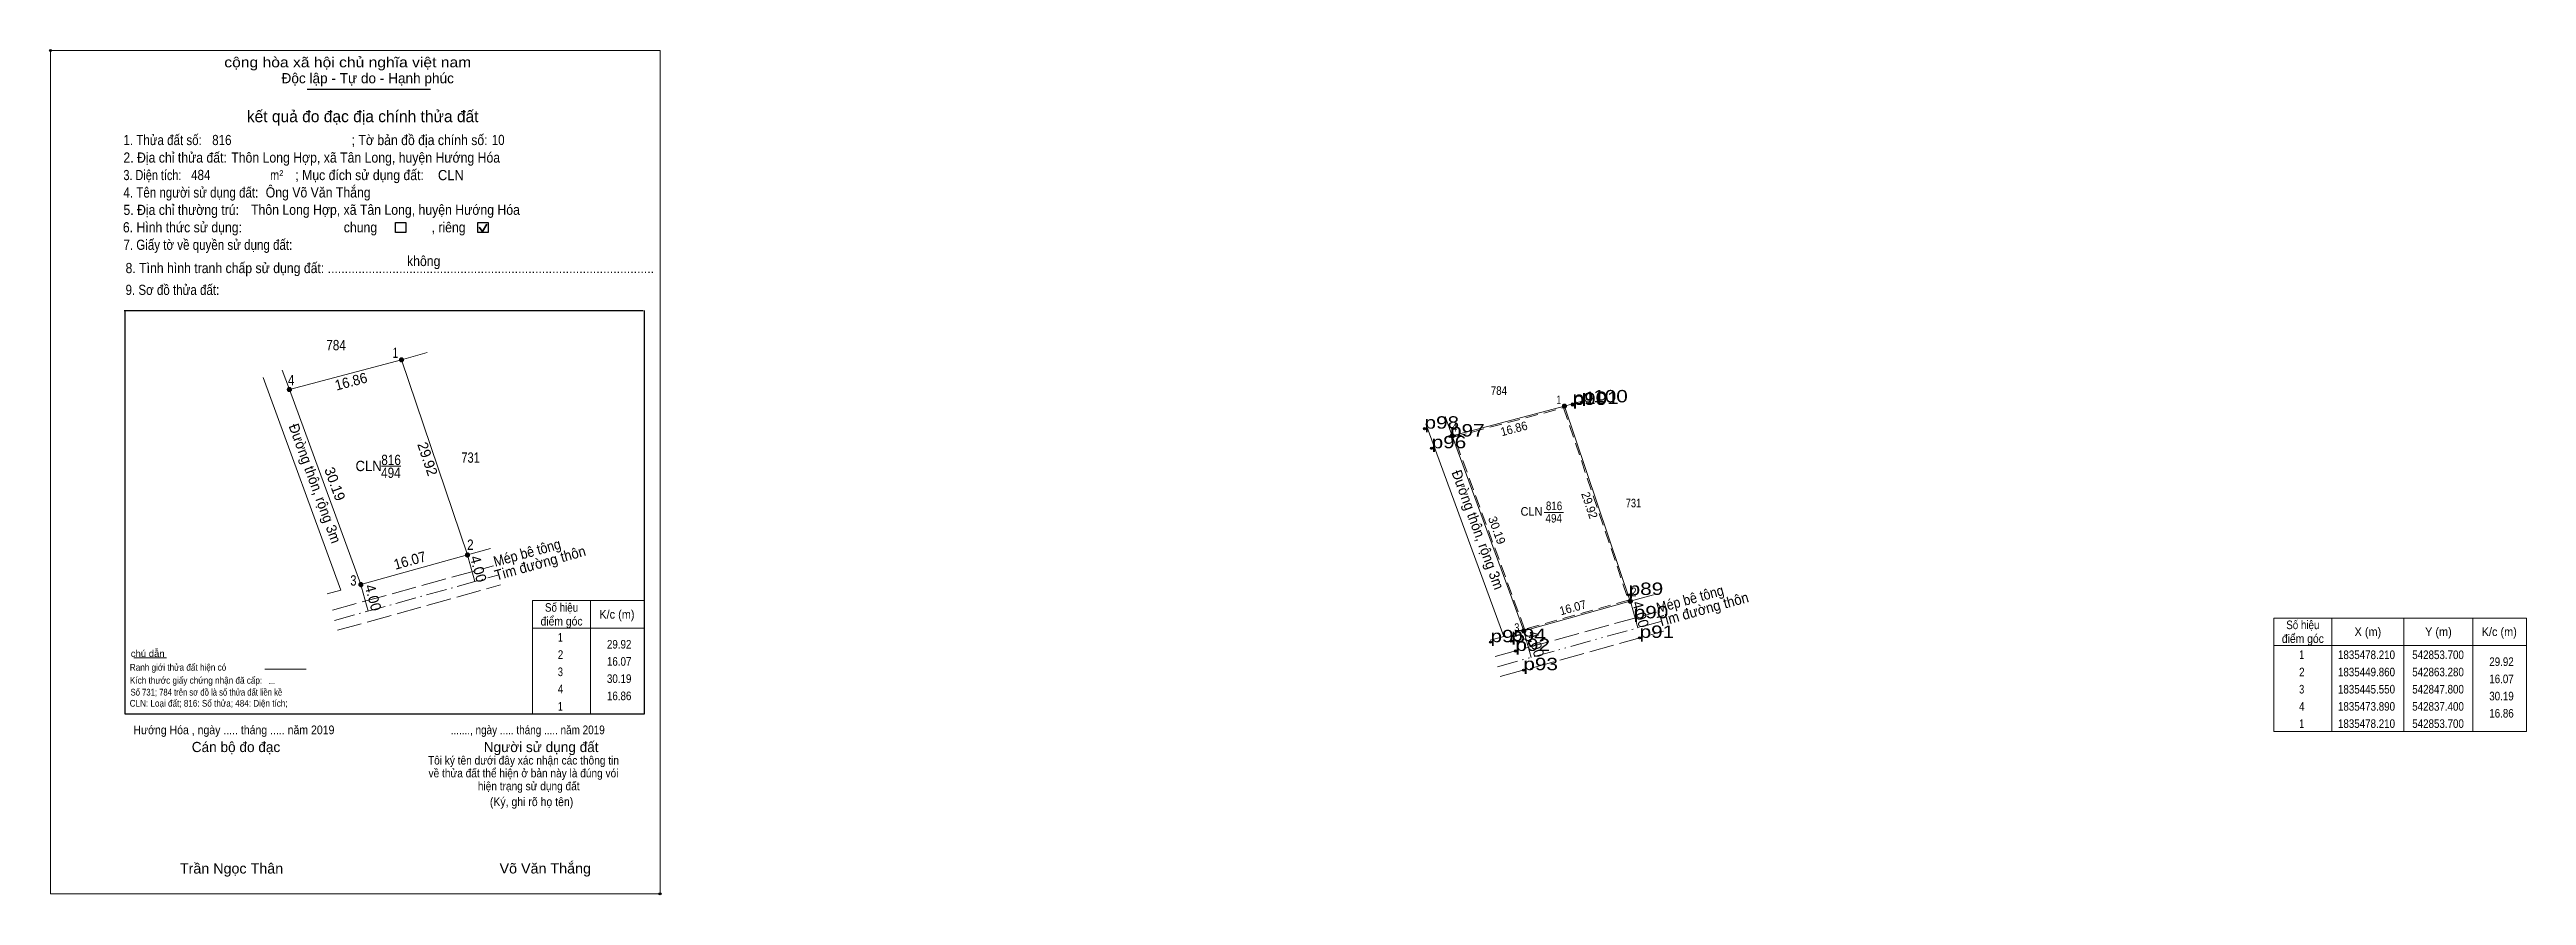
# Model space of a CAD drawing. Header units: metres. Extents: x 536817 to 552672, y 1822447 to 1839668.
# Drawn here: x 542633.5 to 542993.5, y 1835407.1 to 1835530 of the extents above; entities outside this region: 3.
import ezdxf
from ezdxf.enums import TextEntityAlignment as Align

# ---------------------------------------------------------------- set-up
doc = ezdxf.new("R2010")
doc.units = ezdxf.units.M
doc.header["$LTSCALE"] = 0.6
doc.header["$PDMODE"] = 32
doc.header["$PDSIZE"] = 0.3
for name, pattern in [('DASH_DOUBLE_DOT', [9.2, 5, -1.2, 0.3, -1.2, 0.3, -1.2]), ('DOT_DASHED', [7.7, 5, -1.2, 0.3, -1.2]), ('LONG_DASHED', [7.5, 6, -1.5]), ('MEDIUM_DASHED', [4.5, 3, -1.5])]:
    doc.linetypes.add(name, pattern=pattern)
for name, color, linetype, lineweight in [('1', 7, 'Continuous', 13), ('10', 7, 'Continuous', 13), ('17', 7, 'Continuous', 13), ('2', 7, 'Continuous', 25), ('36', 7, 'MEDIUM_DASHED', 13), ('6', 7, 'Continuous', 13), ('63', 7, 'Continuous', 13)]:
    doc.layers.add(name, color=color, linetype=linetype, lineweight=lineweight)
doc.layers.add('12', color=7, linetype='Continuous')
doc.layers.add('7', color=7, linetype='Continuous')

msp = doc.modelspace()

# ---------------------------------------------------------------- hatches: boundary and pattern name
at = {"layer": '36'}
for points in [[(542684.98, 1835484.94, 1), (542684.38, 1835484.94, 1)], [(542668.68, 1835480.62, 1), (542668.08, 1835480.62, 1)], [(542854, 1835478.21, 1), (542853.4, 1835478.21, 1)], [(542837.7, 1835473.89, 1), (542837.1, 1835473.89, 1)], [(542694.56, 1835456.59, 1), (542693.96, 1835456.59, 1)], [(542679.08, 1835452.28, 1), (542678.48, 1835452.28, 1)], [(542863.58, 1835449.86, 1), (542862.98, 1835449.86, 1)], [(542848.1, 1835445.55, 1), (542847.5, 1835445.55, 1)]]:
    msp.add_hatch(color=256, dxfattribs=at).paths.add_polyline_path(points)

# ---------------------------------------------------------------- linework, layer by layer
at = {"layer": '1'}
for points in [[(542684.68, 1835484.94), (542694.26, 1835456.59), (542678.78, 1835452.28), (542668.38, 1835480.62)], [(542853.7, 1835478.21), (542863.28, 1835449.86), (542847.8, 1835445.55), (542837.4, 1835473.89)]]:
    msp.add_lwpolyline(points, close=True, dxfattribs=at)
at = {"layer": '1', "linetype": 'MEDIUM_DASHED'}
msp.add_lwpolyline([(542853.57, 1835477.97), (542863.02, 1835450), (542847.92, 1835445.79), (542837.66, 1835473.75)], close=True, dxfattribs=at)
at = {"layer": '10'}
for p, q in [((542684.68, 1835484.94), (542688.4, 1835485.99)), ((542664.55, 1835482.37), (542675.87, 1835451.47)), ((542668.38, 1835480.62), (542667.35, 1835483.43)), ((542668.38, 1835480.62), (542684.68, 1835484.94)), ((542684.68, 1835484.94), (542694.26, 1835456.59)), ((542668.38, 1835480.62), (542678.78, 1835452.28)), ((542853.7, 1835478.21), (542857.42, 1835479.26)), ((542833.57, 1835475.64), (542844.89, 1835444.74)), ((542837.4, 1835473.89), (542836.37, 1835476.7)), ((542837.4, 1835473.89), (542853.7, 1835478.21)), ((542853.7, 1835478.21), (542863.28, 1835449.86)), ((542837.4, 1835473.89), (542847.8, 1835445.55)), ((542694.26, 1835456.59), (542697.61, 1835457.52)), ((542678.78, 1835452.28), (542694.26, 1835456.59)), ((542673.89, 1835450.92), (542675.87, 1835451.47)), ((542847.8, 1835445.55), (542863.28, 1835449.86)), ((542863.28, 1835449.86), (542866.63, 1835450.79)), ((542842.91, 1835444.19), (542844.89, 1835444.74))]:
    msp.add_line(p, q, dxfattribs=at)
at = {"layer": '10', "linetype": 'LONG_DASHED'}
for p, q in [((542674.63, 1835448.56), (542698.07, 1835455.02)), ((542675.36, 1835445.64), (542699.08, 1835452.24)), ((542843.65, 1835441.83), (542867.09, 1835448.29)), ((542844.38, 1835438.91), (542868.1, 1835445.51))]:
    msp.add_line(p, q, dxfattribs=at)
at = {"layer": '10', "linetype": 'DOT_DASHED'}
msp.add_line((542674.96, 1835447.07), (542698.68, 1835453.67), dxfattribs=at)
at = {"layer": '10', "linetype": 'DASH_DOUBLE_DOT'}
msp.add_line((542843.98, 1835440.34), (542867.7, 1835446.94), dxfattribs=at)
at = {"layer": '17'}
msp.add_line((542645.75, 1835441.63), (542650.52, 1835441.63), dxfattribs=at)
at = {"layer": '2'}
for p, q in [((542670.98, 1835524.25), (542688.89, 1835524.25)), ((542644.37, 1835492.1), (542719.78, 1835492.1)), ((542719.94, 1835492.1), (542719.94, 1835433.46))]:
    msp.add_line(p, q, dxfattribs=at)
at = {"layer": '2', "lineweight": 35}
for p, q in [((542695.96, 1835504.23), (542696.47, 1835503.57)), ((542696.47, 1835503.57), (542697.08, 1835504.67))]:
    msp.add_line(p, q, dxfattribs=at)
at = {"layer": '2', "lineweight": 13}
msp.add_lwpolyline([(542633.67, 1835529.87), (542722.25, 1835529.87), (542722.25, 1835407.36), (542633.67, 1835407.36)], close=True, dxfattribs=at)
at = {"layer": '2'}
for points in [[(542683.79, 1835504.88), (542685.32, 1835504.88), (542685.32, 1835503.46), (542683.79, 1835503.46)], [(542695.76, 1835504.88), (542697.29, 1835504.88), (542697.29, 1835503.46), (542695.76, 1835503.46)]]:
    msp.add_lwpolyline(points, close=True, dxfattribs=at)
msp.add_lwpolyline([(542719.94, 1835433.46), (542644.53, 1835433.46), (542644.53, 1835492.1)], dxfattribs=at)
for p in [(542633.67, 1835529.87), (542722.25, 1835407.36)]:
    msp.add_point(p, dxfattribs=at)
at = {"layer": '36', "linetype": 'Continuous'}
for p, q in [((542681.76, 1835469.48), (542684.57, 1835469.48)), ((542850.78, 1835462.75), (542853.59, 1835462.75))]:
    msp.add_line(p, q, dxfattribs=at)
at = {"layer": '36', "linetype": 'LONG_DASHED'}
for p, q in [((542695.33, 1835452.74), (542694.26, 1835456.59)), ((542679.85, 1835448.43), (542678.78, 1835452.28)), ((542864.35, 1835446.01), (542863.28, 1835449.86)), ((542848.87, 1835441.7), (542847.8, 1835445.55))]:
    msp.add_line(p, q, dxfattribs=at)
at = {"layer": '36'}
for centre in [(542684.68, 1835484.94), (542668.38, 1835480.62), (542853.7, 1835478.21), (542837.4, 1835473.89), (542694.26, 1835456.59), (542678.78, 1835452.28), (542863.28, 1835449.86), (542847.8, 1835445.55)]:
    msp.add_circle(centre, 0.3, dxfattribs=at)
at = {"layer": '6'}
msp.add_line((542664.8, 1835440.01), (542670.8, 1835440.01), dxfattribs=at)
at = {"layer": '63'}
for p, q in [((542712.14, 1835449.96), (542712.14, 1835433.46)), ((542712.14, 1835449.96), (542712.14, 1835433.46)), ((542719.94, 1835449.96), (542719.94, 1835433.46)), ((542965.23, 1835447.43), (542965.23, 1835430.93)), ((542975.73, 1835447.43), (542975.73, 1835430.93)), ((542985.73, 1835447.43), (542985.73, 1835430.93)), ((542956.83, 1835443.43), (542993.53, 1835443.43))]:
    msp.add_line(p, q, dxfattribs=at)
for points in [[(542703.74, 1835433.46), (542703.74, 1835449.96), (542712.14, 1835449.96), (542719.94, 1835449.96)], [(542703.74, 1835445.96), (542712.14, 1835445.96), (542719.94, 1835445.96)], [(542719.94, 1835433.46), (542712.14, 1835433.46), (542703.74, 1835433.46)]]:
    msp.add_lwpolyline(points, dxfattribs=at)
msp.add_lwpolyline([(542956.83, 1835447.43), (542993.53, 1835447.43), (542993.53, 1835430.93), (542956.83, 1835430.93)], close=True, dxfattribs=at)
at = {"layer": '7'}
for p in [(552130.37, 1839666.12), (542854.89, 1835478.53), (542856.22, 1835478.76), (542833.37, 1835474.94), (542854.9, 1835478.38), (542834.41, 1835472.09), (542837.08, 1835473.8), (542863.04, 1835450.78), (542842.96, 1835443.91), (542845.98, 1835444.08), (542846.58, 1835442.64), (542864.63, 1835444.54), (542847.74, 1835439.85)]:
    msp.add_point(p, dxfattribs=at)

# ---------------------------------------------------------------- texts
at = {"layer": '1'}
for s, height, width, p in [('784', 1.5, 0.85, (542675.165, 1835486.33)), ('784', 1.25, 0.85, (542844.18, 1835479.85)), ('731', 1.5, 0.8, (542694.72, 1835469.99)), ('CLN', 1.5, 0.95, (542679.9, 1835468.77)), ('494', 1.5, 0.85, (542683.135, 1835467.78)), ('816', 1.5, 0.85, (542683.16, 1835469.65)), ('816', 1.25, 0.85, (542852.195, 1835463.1)), ('731', 1.25, 0.8, (542863.74, 1835463.51)), ('CLN', 1.25, 0.95, (542848.915, 1835462.29)), ('494', 1.25, 0.85, (542852.15, 1835461.3))]:
    msp.add_text(s, height=height, dxfattribs=dict(at, width=width)).set_placement(p, align=Align.CENTER)
at = {"layer": '12'}
for s, width, p in [('Base:p89', 1.2, (552130.37, 1839666.12)), ('Base:p1', 1.2, (552130.37, 1839666.12)), ('p101', 1.25, (542854.89, 1835478.53)), ('p99', 1.25, (542854.9, 1835478.38)), ('p100', 1.25, (542856.22, 1835478.76)), ('p98', 1.25, (542833.37, 1835474.94)), ('p97', 1.25, (542837.08, 1835473.8)), ('p96', 1.25, (542834.41, 1835472.09)), ('p89', 1.25, (542863.04, 1835450.78)), ('p90', 1.25, (542863.78, 1835447.38)), ('p91', 1.25, (542864.63, 1835444.54)), ('p95', 1.25, (542842.96, 1835443.91)), ('p94', 1.25, (542845.98, 1835444.08)), ('p92', 1.25, (542846.58, 1835442.64)), ('p93', 1.25, (542847.74, 1835439.85))]:
    msp.add_text(s, height=1.8, dxfattribs=dict(at, width=width)).set_placement(p)
at = {"layer": '2'}
for s, height, width, p in [('cộng hòa xã hội chủ nghĩa việt nam', 1.478, 1.15, (542658.92, 1835527.44)), ('2. Địa chỉ thửa đất:', 1.478, 0.9, (542644.26, 1835513.59)), ('1. Thửa đất số:', 1.478, 0.85, (542644.26, 1835516.14)), ('816', 1.48, 0.85, (542657.16, 1835516.14)), ('Thôn Long Hợp, xã Tân Long, huyện Hướng Hóa', 1.48, 0.9, (542659.93, 1835513.59)), ('; Tờ bản đồ địa chính số:', 1.478, 0.9, (542677.43, 1835516.14)), ('10', 1.48, 0.85, (542697.79, 1835516.15)), ('3. Diện tích:', 1.478, 0.8, (542644.26, 1835511.05)), ('484', 1.48, 0.85, (542654.1, 1835511.06)), ('m', 1.478, 0.8, (542665.58, 1835511.05)), ('2', 0.8447, 0.8, (542666.91, 1835511.65)), ('; Mục đích sử dụng đất:', 1.478, 0.9, (542669.24, 1835511.05)), ('CLN', 1.48, 0.95, (542689.97, 1835511.04)), ('4. Tên người sử dụng đất:', 1.478, 0.85, (542644.26, 1835508.52)), ('5. Địa chỉ thường trú:', 1.478, 0.9, (542644.26, 1835505.99)), ('Thôn Long Hợp, xã Tân Long, huyện Hướng Hóa', 1.48, 0.9, (542662.81, 1835506.01)), ('Ông Võ Văn Thắng', 1.48, 0.9, (542664.94, 1835508.53)), ('6. Hình thức sử dụng:', 1.478, 0.9, (542644.18, 1835503.46)), ('chung                , riêng', 1.478, 0.9, (542676.29, 1835503.46)), ('7. Giấy tờ về quyền sử dụng đất:', 1.478, 0.85, (542644.26, 1835500.92)), ('8. Tình hình tranh chấp sử dụng đất: ................................................................................................', 1.478, 0.9, (542644.57, 1835497.54)), ('không', 1.479, 0.9, (542685.48, 1835498.56)), ('9. Sơ đồ thửa đất:', 1.478, 0.85, (542644.57, 1835494.37)), ('Hướng Hóa , ngày ..... tháng ..... năm 2019', 1.27, 0.9, (542645.71, 1835430.54)), ('......., ngày ..... tháng ..... năm 2019', 1.27, 0.85, (542691.83, 1835430.54)), ('(Ký, ghi rõ họ tên)', 1.267, 0.9, (542697.52, 1835420.1)), ('Trần Ngọc Thân', 1.48, 1.05, (542652.46, 1835410.3)), ('Võ Văn Thắng', 1.48, 1.05, (542698.93, 1835410.31))]:
    msp.add_text(s, height=height, dxfattribs=dict(at, width=width)).set_placement(p)
for s, height, p in [('Độc lập - Tự do - Hạnh phúc', 1.478, (542667.24, 1835525.12)), ('Cán bộ đo đạc', 1.479, (542654.19, 1835427.95)), ('Người sử dụng đất', 1.478, (542696.63, 1835427.95))]:
    msp.add_text(s, height=height, dxfattribs=at).set_placement(p)
for s, height, p in [('kết quả đo đạc địa chính thửa đất', 1.69, (542679.035, 1835519.47)), ('.', 0.4224, (542722.2378, 1835407.12))]:
    msp.add_text(s, height=height, dxfattribs=at).set_placement(p, align=Align.CENTER)
for s, height, width, p in [('...', 0.82, 0.95, (542665.84, 1835437.85)), ('Tôi ký tên dưới đây xác nhận các thông tin', 1.221, 0.9, (542702.4, 1835426.14)), ('về thửa đất thể hiện ở bản này là đúng vói', 1.221, 0.9, (542702.41, 1835424.28)), ('hiện trạng sử dụng đất', 1.221, 0.9, (542703.165, 1835422.4))]:
    msp.add_text(s, height=height, dxfattribs=dict(at, width=width)).set_placement(p, align=Align.CENTER)
at = {"layer": '36'}
for s, rotation, width, p in [('Đường thôn, rộng 3m', 290.12, 0.95, (542671.3938, 1835466.728)), ('Đường thôn, rộng 3m', 290.12, 0.95, (542840.4138, 1835459.998)), ('Mép bê tông', 15.408, 0.9, (542703.1307, 1835456.1989)), ('Tim đường thôn', 15.549, 0.95, (542705.019, 1835454.6843)), ('Mép bê tông', 15.408, 0.9, (542872.1557, 1835449.4703)), ('Tim đường thôn', 15.549, 0.95, (542874.039, 1835447.9543))]:
    msp.add_text(s, height=1.5, rotation=rotation, dxfattribs=dict(at, width=width)).set_placement(p, align=Align.CENTER)
for p in [(542695.1284, 1835454.3708), (542679.8284, 1835450.1908), (542864.0584, 1835447.7708), (542848.8484, 1835443.4608)]:
    msp.add_text('4.00', height=1.5, rotation=285.532, dxfattribs=at).set_placement(p, align=Align.CENTER)
at = {"layer": '6'}
for s, height, width, p in [('chú dẫn', 0.9841, 1.05, (542645.33, 1835441.77)), ('Ranh giới thửa đất hiện có ', 0.9841, 0.9, (542645.19, 1835439.77)), ('CLN: Loại đất; 816: Số thửa; 484: Diện tích;', 0.98, 0.9, (542645.17, 1835434.55)), ('Kích thước giấy chứng nhận đã cấp:', 0.9841, 0.9, (542645.21, 1835437.88)), ('Số 731; 784 trên sơ đồ là số thửa đất liền kề', 0.98, 0.85, (542645.3, 1835436.16))]:
    msp.add_text(s, height=height, dxfattribs=dict(at, width=width)).set_placement(p)
at = {"layer": '63'}
for s, height, width, p in [(' 1', 1.5, 0.75, (542684.21, 1835485.23)), (' 4', 1.5, 0.85, (542669.12, 1835481.25)), (' 1', 1.25, 0.75, (542853.23, 1835478.5)), (' 4', 1.25, 0.85, (542838.14, 1835474.52)), (' 2', 1.5, 0.85, (542695.16, 1835457.33)), (' 3', 1.5, 0.8, (542678.13, 1835452.14)), (' 2', 1.25, 0.85, (542864.18, 1835450.6)), (' 3', 1.25, 0.8, (542847.15, 1835445.41)), ('29.92', 1.25, 0.85, (542718.09, 1835442.99)), ('30.19', 1.25, 0.85, (542718.09, 1835437.99)), ('16.07', 1.25, 0.85, (542718.09, 1835440.49)), ('29.92', 1.25, 0.85, (542991.68, 1835440.46)), ('16.07', 1.25, 0.85, (542991.68, 1835437.96)), ('16.86', 1.25, 0.85, (542718.09, 1835435.49)), ('30.19', 1.25, 0.85, (542991.68, 1835435.46)), ('16.86', 1.25, 0.85, (542991.68, 1835432.96))]:
    msp.add_text(s, height=height, dxfattribs=dict(at, width=width)).set_placement(p, align=Align.RIGHT)
at = {"layer": '63', "width": 0.95}
for s, height, rotation, p in [('16.86', 1.5, 14.844, (542677.5329, 1835481.0777)), ('16.86', 1.25, 14.844, (542846.5299, 1835474.3362)), ('29.92', 1.25, 288.671, (542856.7571, 1835463.6051)), ('16.07', 1.5, 15.558, (542686.0938, 1835455.0731)), ('16.07', 1.25, 15.558, (542855.0924, 1835448.3369))]:
    msp.add_text(s, height=height, rotation=rotation, dxfattribs=at).set_placement(p, align=Align.CENTER)
at = {"layer": '63'}
for s, height, rotation, p in [('29.92', 1.5, 288.671, (542687.7489, 1835470.2951)), ('30.19', 1.5, 290.152, (542674.2928, 1835466.6534)), ('30.19', 1.25, 290.152, (542843.3008, 1835459.9603))]:
    msp.add_text(s, height=height, rotation=rotation, dxfattribs=at).set_placement(p, align=Align.CENTER)
for s, width, p in [('điểm góc', 0.9, (542707.94, 1835446.34)), ('Số hiệu', 0.85, (542707.94, 1835448.34)), ('K/c (m)', 0.95, (542715.985, 1835447.34)), ('Số hiệu', 0.85, (542961.03, 1835445.81)), (' 2', 0.85, (542707.595, 1835441.49)), (' 1', 0.75, (542707.59, 1835443.99)), ('điểm góc', 0.9, (542961.03, 1835443.81)), (' 1', 0.75, (542960.68, 1835441.46)), ('1835478.210', 0.85, (542970.28, 1835441.46)), ('X (m)', 0.95, (542970.48, 1835444.81)), ('542853.700', 0.85, (542980.68, 1835441.46)), ('Y (m)', 0.95, (542980.735, 1835444.81)), ('K/c (m)', 0.95, (542989.575, 1835444.81)), (' 3', 0.8, (542707.585, 1835438.99)), (' 2', 0.85, (542960.685, 1835438.96)), ('1835449.860', 0.85, (542970.28, 1835438.96)), ('542863.280', 0.85, (542980.68, 1835438.96)), (' 4', 0.85, (542707.59, 1835436.49)), (' 3', 0.8, (542960.675, 1835436.46)), ('1835445.550', 0.85, (542970.28, 1835436.46)), ('542847.800', 0.85, (542980.68, 1835436.46)), (' 1', 0.75, (542707.59, 1835433.99)), (' 4', 0.85, (542960.68, 1835433.96)), (' 1', 0.75, (542960.68, 1835431.46)), ('1835473.890', 0.85, (542970.28, 1835433.96)), ('1835478.210', 0.85, (542970.28, 1835431.46)), ('542837.400', 0.85, (542980.68, 1835433.96)), ('542853.700', 0.85, (542980.68, 1835431.46))]:
    msp.add_text(s, height=1.25, dxfattribs=dict(at, width=width)).set_placement(p, align=Align.CENTER)

doc.saveas('drawing.dxf')
